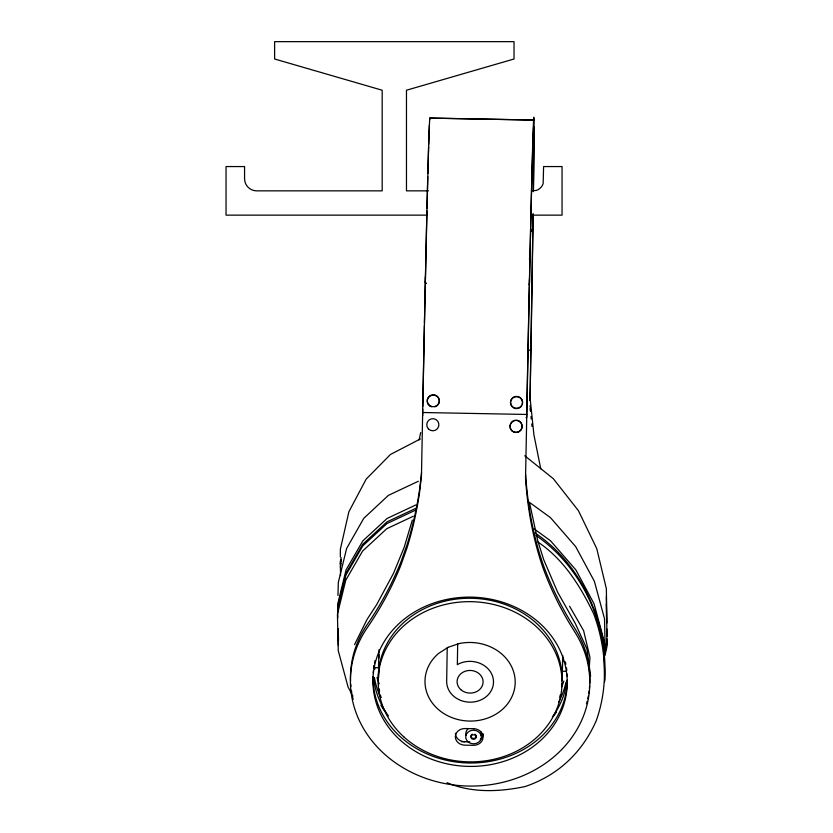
<?xml version="1.0" encoding="UTF-8"?>
<svg xmlns="http://www.w3.org/2000/svg" width="833" height="833" viewBox="0 0 833 833"><rect width="100%" height="100%" fill="white"/><g stroke="black" fill="none" stroke-linecap="round" stroke-linejoin="round"><path stroke-width="1.25" d="M606.934 636.308L606.372 588.744L596.751 548.603L578.456 510.744L553.341 478.715L524.759 455.766M426.059 283.47A7.809 4.696 1.3 0 1 425.361 281.939L426.715 219.391A310.501 1.51 -88.9 0 1 426.913 210.916M426.017 250.379L425.955 255.596A7.809 4.696 1.3 0 0 426.09 256.127M529.288 284.407A7.809 4.696 1.3 0 0 529.434 283.886L530.788 221.349A310.501 1.51 -88.9 0 1 533.568 175.555L533.359 191.694M530.059 399.955L533.068 214.05M447.217 647.887L446.675 681.332A23.418 20.409 1.6 0 0 473.842 701.938A23.418 20.409 1.6 0 0 492.209 675.209A23.418 20.409 1.6 0 0 458.671 663.88L457.348 664.724L457.681 644.055M530.017 400.558L530.996 345.31M422.737 409.107L421.456 476.007L419.655 491.72A395.175 379.609 2 0 1 407.056 547.802L400.944 565.055A395.175 344.268 1.6 0 1 367.28 627.686A119.713 104.281 1.6 0 0 468.417 786.05A119.713 104.281 1.6 0 0 574.583 631.581A395.175 344.268 1.6 0 1 542.939 567.721C532.974 538.826 527.497 508.442 525.529 477.965L529.496 278.68M422.789 406.546L424.403 325.588M424.455 322.996L425.424 276.723M532.818 228.159A7.986 6.133 0.7 0 1 530.465 231.689A7.809 5.998 0.7 0 0 532.818 228.159L532.974 221.495M378.494 667.962L378.859 654.499M562.358 671.419L562.723 657.955M337.959 595.449L338.333 582.392L346.632 548.437L363.771 518.334L388.355 495.396L418.374 481.235M340.333 556.985L340.374 549.166L348.892 511.722L366.187 479.1L390.479 454.454L420.415 438.939M589.264 667.702L589.951 657.352L583.61 630.654L569.574 606.237M373.767 677.406L373.642 678.083L373.246 676.511M421.55 472.603L419.749 488.315A395.175 379.609 2 0 1 407.15 544.397L401.037 561.65A395.175 344.268 1.6 0 1 367.374 624.281A119.713 104.281 1.6 0 0 350.568 681.29M378.619 669.326L379.046 667.774L378.599 677.448M561.775 680.884L561.723 671.2L561.973 671.929M567.158 680.155L566.732 681.706L566.669 681.03M419.103 439.918L420.707 432.587M341.186 557.652L340.343 561.4L340.541 575.655M340.333 563.327L341.186 559.589M340.333 564.295L341.186 560.547M340.333 567.19L341.176 563.452M604.945 649.875L606.924 641.139M605.227 650.563L606.924 643.066L606.84 628.946M605.216 651.521L606.924 644.034M605.216 654.426L606.913 646.939L606.851 638.849M337.584 609.069L345.882 575.114L362.719 545.948L386.939 523.572L415.74 510.046M412.325 520.052L404.182 547.323L393.561 573.219L376.724 604.529L366.947 619.617L354.546 644.627M415.875 504.933L387.074 518.47L362.855 540.846L346.028 570.001L337.719 603.956L337.781 606.476M415.792 508.338L386.981 521.875L362.761 544.251L345.934 573.406L337.625 607.361L337.771 617.867M413.293 516.231L386.793 528.684L362.584 551.061L345.747 580.226L337.438 614.181L338.24 650.615L348.079 687.048L352.932 696.096M428.381 190.851L406.473 190.851L406.473 90.224L514.034 58.997L514.034 41.65L274.619 41.65L274.619 58.997L382.18 90.224L382.18 190.851L256.71 190.851A12.141 12.141 0 0 1 244.569 178.71L244.569 166.558L226.045 166.558L226.045 215.143L427.131 215.143M530.923 215.143L562.056 215.143L562.056 166.558L543.595 166.558L543.158 183.614A10.735 10.735 0 0 1 536.369 190.403L531.454 190.851M429.526 118.078L533.599 120.035M429.89 118.109L533.963 120.067M429.911 119.608A317.488 1.551 -88.9 0 0 422.633 412.512L526.706 414.459L526.727 417.323A7.882 1.416 1.1 0 1 525.998 417.75M373.84 667.67L378.755 667.764M562.025 671.211L565.701 671.273M461.367 741.693L469.791 741.849M447.05 782.687C471.645 793.151 499.436 791.944 525.144 786.539C557.964 775.419 582.194 752.543 596.147 720.93C608.652 686.215 606.445 648.449 593.814 614.108C580.653 586.599 563.764 559.318 537.962 542.064M529.059 502.07L550.457 517.626L575.665 546.615L594.387 581.299L604.519 618.752L605.31 655.186M534.14 528.861L550.54 540.794L575.884 569.939L594.096 603.894L603.935 640.327L604.643 680.165M535.067 533.016C572.396 558.027 595.668 600.124 603.842 643.732M536.046 535.463C582.496 567.69 608.777 625.666 604.591 681.873M540.763 468.844L533.901 434.711L530.038 397.476M529.715 503.476L537.795 540.981L543.73 559.734L557.683 592.294L575.343 623.532L586.942 648.99L590.607 676.198M530.152 405.536L530.631 411.554M530.246 408.67L530.434 411.075M531.006 416.5L531.204 418.999M525.623 474.56C527.591 505.037 533.068 535.411 543.033 564.316A395.175 344.268 1.6 0 0 574.676 628.176A119.713 104.281 1.6 0 1 589.795 683.185M606.382 596.553L606.674 623.001M338.271 629.092L338.521 640.4M338.094 628.728L338.375 645.502M606.351 603.873L606.632 623.303M422.633 412.512L422.654 415.375A7.82 1.406 1.1 0 0 422.8 415.532M565.951 682.394A97.159 84.643 1.6 0 1 558.589 702.229M380.785 697.721A97.159 84.643 1.6 0 1 374.413 677.562M556.506 712.048A100.658 87.684 1.6 0 1 553.476 716.109M385.033 711.611A100.658 87.684 1.6 0 1 380.931 705.259M563.879 681.061A97.159 84.643 1.6 0 1 561.598 686.902M379.057 683.456A97.159 84.643 1.6 0 1 376.985 677.583M374.892 669.107A97.159 84.643 1.6 0 1 374.309 665.442M561.963 683.768A91.953 80.103 1.6 0 1 561.744 686.225M560.307 694.795A91.953 80.103 1.6 0 1 559.714 697.211M381.056 697.429A91.953 80.103 1.6 0 1 380.41 695.045M379.588 691.411A91.953 80.103 1.6 0 1 379.15 688.953M378.651 685.257A91.953 80.103 1.6 0 1 378.421 682.789M378.255 679.082A91.953 80.103 1.6 0 1 470.062 598.25A91.953 80.103 1.6 0 1 562.119 680.092M378.9 658.174A91.953 80.103 1.6 0 1 379.109 649.594M562.723 655.509A91.953 80.103 1.6 0 1 562.473 662.86M532.027 426.413A395.175 394.675 -4.4 0 1 531.735 423.945M526.706 414.459A317.488 1.551 -88.9 0 1 532.714 144.192A317.488 1.551 -88.9 0 1 533.453 189.653M533.13 213.842A317.488 1.551 -88.9 0 1 531.079 342.519L530.892 348.871A7.82 3.124 1 0 1 527.893 350.849M567.325 680.186A97.159 84.643 1.6 0 1 468.833 762.997A97.159 84.643 1.6 0 1 373.049 676.542M373.205 672.877A97.159 84.643 1.6 0 1 373.403 670.419M373.694 667.962A97.159 84.643 1.6 0 1 374.059 665.515M374.506 663.068A97.159 84.643 1.6 0 1 375.037 660.642M565.305 661.808A97.159 84.643 1.6 0 1 565.836 664.224M566.492 667.899A97.159 84.643 1.6 0 1 566.825 670.357M567.169 674.053A97.159 84.643 1.6 0 1 567.294 676.521M589.639 685.778A119.713 104.281 1.6 0 1 589.41 688.37M589.108 690.963A119.713 104.281 1.6 0 1 588.733 693.556M588.285 696.138A119.713 104.281 1.6 0 1 587.754 698.71M587.161 701.261A119.713 104.281 1.6 0 1 586.494 703.791M353.14 699.408A119.713 104.281 1.6 0 1 352.546 696.857M351.807 692.994A119.713 104.281 1.6 0 1 351.401 690.401M350.932 686.496A119.713 104.281 1.6 0 1 350.714 683.893M566.888 681.415A97.159 84.643 1.6 0 1 552.362 716.974M388.47 715.974A97.159 84.643 1.6 0 1 373.611 677.781M426.975 208.146A310.501 1.51 -88.9 0 1 427.756 176.794M427.839 173.493A310.501 1.51 -88.9 0 1 428.589 146.639M428.662 144.494A310.501 1.51 -88.9 0 1 429.401 125.023M529.496 254.742A15.765 9.475 1.3 0 0 530.09 252.337L530.027 257.553A7.809 4.696 1.3 0 1 529.288 259.063M464.835 741.755A9.538 8.309 1.6 0 1 455.422 733.269M483.182 733.79A9.538 8.309 1.6 0 1 480.287 739.61M476.174 736.205A2.603 2.27 1.6 0 1 473.529 738.423A2.603 2.27 1.6 0 1 470.968 736.112M471.061 735.529A2.603 2.27 1.6 0 1 471.332 734.987M471.749 734.519A2.603 2.27 1.6 0 1 472.301 734.175M474.904 734.227A2.603 2.27 1.6 0 1 475.435 734.591M475.841 735.07A2.603 2.27 1.6 0 1 476.091 735.622M466.074 735.227A7.809 6.799 1.6 0 1 468.198 728.698M481.203 731.988A7.809 6.799 1.6 0 1 481.151 735.508M529.434 283.886A7.986 4.8 1.3 0 1 529.267 284.407M426.09 283.459A7.986 4.8 1.3 0 1 425.361 281.939M431.598 406.816A6.07 5.977 -0.4 0 1 428.37 397.56A6.07 5.977 -0.4 0 1 438.325 397.747A6.07 5.977 -0.4 0 1 434.743 406.868M512.16 406.785A6.07 5.977 -0.4 0 1 515.086 396.841A6.07 5.977 -0.4 0 1 522.374 404.297M521.739 405.723A6.07 5.977 -0.4 0 1 513.399 407.754M448.092 647.324L438.647 653.384A45.107 39.297 1.6 0 0 450.466 717.026A45.107 39.297 1.6 0 0 514.961 686.038A45.107 39.297 1.6 0 0 459.025 643.597L448.092 647.324M473.675 728.698L465.001 728.542A9.538 8.309 1.6 0 0 455.328 736.674A9.538 8.309 1.6 0 0 464.741 745.16L473.415 745.327A9.538 8.309 1.6 0 0 483.088 737.195A9.538 8.309 1.6 0 0 473.675 728.698M400.444 740.318A97.159 84.643 1.6 0 0 563.566 705.436A97.159 84.643 1.6 0 0 446.259 599.552A97.159 84.643 1.6 0 0 400.444 740.318M428.454 428.953A6.07 6.06 6.6 0 0 438.658 426.423A6.07 6.06 6.6 0 0 431.369 418.853A6.07 6.06 6.6 0 0 428.454 428.953M511.701 430.599A6.07 6.06 6.6 0 0 521.916 428.079A6.07 6.06 6.6 0 0 514.617 420.509A6.07 6.06 6.6 0 0 511.701 430.599M511.712 430.515A6.07 6.06 6.6 0 0 521.927 427.985A6.07 6.06 6.6 0 0 514.627 420.426A6.07 6.06 6.6 0 0 511.712 430.515M460.764 689.609A13.016 11.339 1.6 0 0 482.609 684.945A13.016 11.339 1.6 0 0 466.897 670.763A13.016 11.339 1.6 0 0 460.764 689.609M404.182 737.184A91.953 80.103 1.6 0 0 558.558 704.166A91.953 80.103 1.6 0 0 447.54 603.956A91.953 80.103 1.6 0 0 404.182 737.184M471.676 738.579A2.603 2.27 1.6 0 0 476.049 737.642A2.603 2.27 1.6 0 0 472.905 734.81A2.603 2.27 1.6 0 0 471.676 738.579M467.948 741.714A7.809 6.799 1.6 0 0 481.058 738.913A7.809 6.799 1.6 0 0 471.634 730.406A7.809 6.799 1.6 0 0 467.948 741.714M513.399 407.441A6.07 5.977 -0.4 0 0 522.603 402.443A6.07 5.977 -0.4 0 0 513.607 397.102A6.07 5.977 -0.4 0 0 513.399 407.441M430.14 405.879A6.07 5.977 -0.4 0 0 439.345 400.871A6.07 5.977 -0.4 0 0 430.349 395.529A6.07 5.977 -0.4 0 0 430.14 405.879"/></g></svg>
